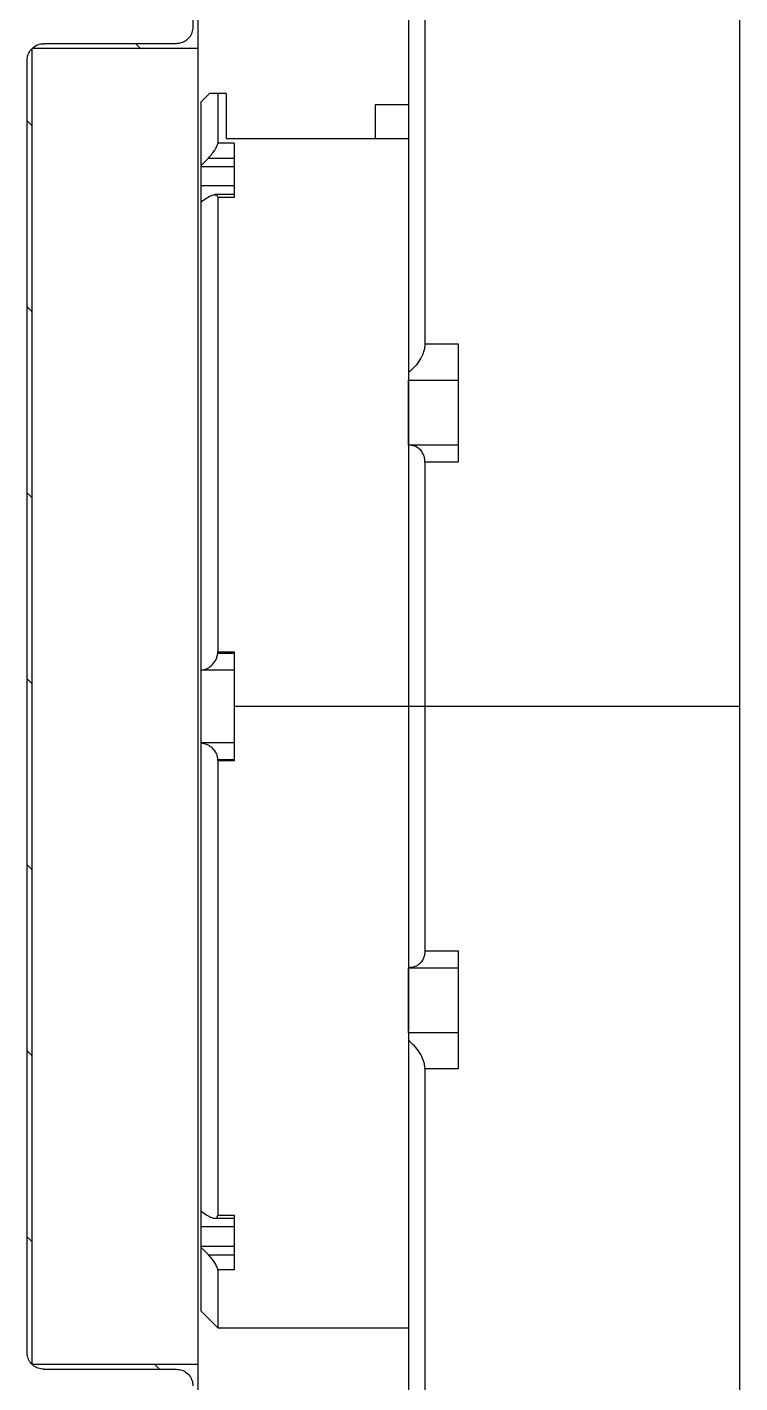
# Model space of a CAD drawing. Header units: millimetres. Extents: x 2 to 1187, y 2 to 839.
# Drawn here: x 631.4 to 648.6, y 729.63 to 762.36 of the extents above; entities that cross this region are included whole.
import ezdxf

# ---------------------------------------------------------------- set-up
doc = ezdxf.new("R2010")
doc.units = ezdxf.units.MM
doc.linetypes.add('CENTERX2', pattern=[20.32, 12.7, -2.54, 2.54, -2.54])
doc.dimstyles.new('SLDDIMSTYLE0', dxfattribs={"dimtxt": 0.18, "dimasz": 3.302, "dimexe": 0, "dimexo": 0.0625, "dimgap": 0, "dimtad": 0, "dimtih": 1, "dimtoh": 1, "dimdec": 0, "dimrnd": 1e-09, "dimzin": 0, "dimdsep": 46, "dimtxsty": 'Standard', "dimsah": 1, "dimcen": 0.09, "dimadec": 0, "dimazin": 0, "dimtfac": 3.302, "dimtdec": 0, "dimtofl": 0, "dimtmove": 0, "dimatfit": 3, "dimfxl": 1, "dimfrac": 2, "dimtolj": 1, "dimtzin": 0, "dimarcsym": 0})

# ---------------------------------------------------------------- blocks, each defined once
blk = doc.blocks.new('SW_HATCH_0')
at = {"color": 0, "linetype": 'Continuous', "lineweight": 18}
for p, q in [((-17.375, 242.039), (-17.255, 241.919)), ((-20, 240.174), (-19.88, 240.054)), ((-20, 235.684), (-19.88, 235.564)), ((-20, 231.194), (-19.88, 231.074)), ((-20, 226.704), (-19.88, 226.584)), ((-20, 222.214), (-19.88, 222.094)), ((-20, 217.724), (-19.88, 217.604)), ((-20, 213.233), (-19.88, 213.113)), ((-16.926, 210.159), (-16.806, 210.039))]:
    blk.add_line(p, q, dxfattribs=at)
blk = doc.blocks.new('*U63')
at = {"color": 0, "linetype": 'CENTERX2', "lineweight": 18, "ltscale": 1.2, "transparency": 16777216}
blk.add_line((21.875, 0), (-48.225, 0), dxfattribs=at)

msp = doc.modelspace()

# ---------------------------------------------------------------- linework, layer by layer
at = {"color": 7, "linetype": 'Continuous', "lineweight": 25}
for p, q in [((635.404446, 767.564627), (635.404446, 762.364627)), ((635.524446, 767.844627), (635.524446, 761.844627)), ((635.004446, 761.964627), (631.804446, 761.964627)), ((635.524446, 761.844627), (631.524446, 761.844627)), ((631.524446, 730.084627), (631.524446, 761.844627)), ((631.404446, 730.364627), (631.404446, 761.564627)), ((635.604446, 760.564627), (635.804446, 760.764627)), ((636.004446, 760.764627), (635.804446, 760.764627)), ((636.204446, 760.764627), (636.004446, 760.764627)), ((640.604446, 760.484621), (639.804446, 760.484621)), ((640.604446, 759.668276), (636.204446, 759.668276)), ((636.404446, 759.562522), (636.004446, 759.562522)), ((636.404446, 759.562522), (636.404446, 758.247454)), ((635.604446, 759.026101), (635.777756, 759.199912)), ((635.604446, 759.026101), (635.604446, 758.999912)), ((635.777756, 759.199912), (636.404446, 759.199912)), ((635.604446, 758.999912), (636.404446, 758.999912)), ((635.604446, 758.528983), (635.604446, 758.999912)), ((636.404446, 758.528983), (635.604446, 758.528983)), ((636.404446, 758.319912), (635.932387, 758.319912)), ((636.404446, 758.247454), (636.004446, 758.247454)), ((641.004445, 754.714846), (641.804446, 754.714846)), ((641.804446, 754.714846), (641.804446, 751.861852)), ((640.604446, 753.844646), (641.804446, 753.844646)), ((640.604446, 753.825974), (640.604446, 752.278056)), ((641.804446, 752.274503), (640.604446, 752.274503)), ((640.604446, 752.274503), (640.604446, 752.274455)), ((641.804446, 751.861852), (641.004445, 751.861852)), ((636.002947, 747.244627), (636.004446, 747.279695)), ((636.404446, 747.244627), (636.002947, 747.244627)), ((636.004446, 747.279695), (636.404446, 747.279695)), ((636.404446, 747.279695), (636.404446, 745.964627)), ((635.604446, 746.844627), (635.604446, 746.845724)), ((635.604446, 746.844627), (636.404446, 746.844627)), ((636.404446, 745.964627), (636.404446, 744.649558)), ((640.604446, 745.964627), (636.404446, 745.964627)), ((641.004445, 745.964627), (640.604446, 745.964627)), ((648.604446, 745.964627), (641.004445, 745.964627)), ((635.604446, 745.08353), (635.604446, 745.084627)), ((636.404446, 745.084627), (635.604446, 745.084627)), ((636.004446, 744.649558), (636.002947, 744.684627)), ((636.002947, 744.684627), (636.404446, 744.684627)), ((636.404446, 744.649558), (636.004446, 744.649558)), ((641.004445, 740.067403), (641.804446, 740.067403)), ((641.804446, 740.067403), (641.804446, 737.214409)), ((640.604446, 739.65475), (641.804446, 739.65475)), ((641.804446, 738.084607), (640.604446, 738.084607)), ((641.804446, 737.214409), (641.004445, 737.214409)), ((635.932327, 733.609342), (636.404446, 733.609342)), ((636.004446, 733.6818), (636.404446, 733.6818)), ((636.404446, 733.6818), (636.404446, 732.366731)), ((636.404446, 733.400271), (635.604446, 733.400271)), ((635.604446, 732.929342), (635.604446, 733.400271)), ((636.404446, 732.929342), (635.604446, 732.929342)), ((635.604446, 732.903153), (635.604446, 732.929342)), ((635.604446, 732.903153), (635.777756, 732.729342)), ((635.777756, 732.729342), (636.404446, 732.729342)), ((636.404446, 732.366731), (636.004446, 732.366731)), ((635.604446, 731.364627), (636.004446, 730.964627)), ((636.004446, 730.964627), (640.604446, 730.964627)), ((631.524446, 730.084627), (635.524446, 730.084627)), ((631.804446, 729.964627), (635.004446, 729.964627)), ((635.524446, 730.084627), (635.524446, 724.084627))]:
    msp.add_line(p, q, dxfattribs=at)
at = {"color": 7, "linetype": 'Continuous', "lineweight": 25, "flags": 128}
msp.add_lwpolyline([(635.524446, 761.844627), (635.524446, 761.772721), (635.524446, 761.557655), (635.524446, 761.201375), (635.524446, 760.70711), (635.524446, 760.079334), (635.524446, 759.323733), (635.524446, 758.44715), (635.524446, 757.457523), (635.524446, 756.363815), (635.524446, 755.17593), (635.524446, 753.904627), (635.524446, 752.561417), (635.524446, 751.158466), (635.524446, 749.708479), (635.524446, 748.224586), (635.524446, 746.720228), (635.524446, 745.209026), (635.524446, 743.704667), (635.524446, 742.220775), (635.524446, 740.770788), (635.524446, 739.367837), (635.524446, 738.024627), (635.524446, 736.753323), (635.524446, 735.565439), (635.524446, 734.47173), (635.524446, 733.482104), (635.524446, 732.605521), (635.524446, 731.84992), (635.524446, 731.222144), (635.524446, 730.727879), (635.524446, 730.371599), (635.524446, 730.156533), (635.524446, 730.084627)], dxfattribs=at)
at = {"color": 7, "linetype": 'Continuous', "lineweight": 25}
for points in [[(648.604446, 745.964627), (648.604446, 746.802383), (648.604446, 748.477896), (648.604446, 750.948162), (648.604446, 753.333159), (648.604446, 755.592076), (648.604446, 757.686273), (648.604446, 759.579877), (648.604446, 761.240642), (648.604446, 762.639577), (648.604446, 763.754892), (648.604446, 764.55949), (648.604446, 765.069512), (648.604446, 765.132916), (648.604446, 765.164618)], [(640.604446, 762.948847), (640.604446, 762.441268), (640.604446, 761.42611), (640.604446, 759.314526), (640.604446, 756.865172), (640.604446, 754.971992), (640.604446, 754.025401)], [(641.004445, 763.05478), (641.004445, 762.559546), (641.004445, 761.569077), (641.004445, 759.588807), (641.004445, 757.322123), (641.004445, 755.583938), (641.004445, 754.714846)], [(636.004446, 760.764627), (636.004446, 760.630605), (636.004446, 760.362563), (636.004446, 759.829202), (636.004446, 759.562522)], [(636.204446, 760.764627), (636.204446, 760.640365), (636.204446, 760.391841), (636.204446, 759.909464), (636.204446, 759.668276)], [(635.604446, 759.026101), (635.604446, 759.26124), (635.604446, 759.731519), (635.604446, 760.202166), (635.604446, 760.508562), (635.604446, 760.545939), (635.604446, 760.564627)], [(635.604446, 746.845724), (635.604446, 747.407135), (635.604446, 748.529956), (635.604446, 750.176646), (635.604446, 751.767823), (635.604446, 753.28081), (635.604446, 754.696697), (635.604446, 755.992458), (635.604446, 757.165612), (635.604446, 757.818539), (635.604446, 758.145003)], [(636.004446, 758.247454), (636.004446, 757.920712), (636.004446, 757.26723), (636.004446, 756.113935), (636.004446, 754.850741), (636.004446, 753.479341), (636.004446, 752.019655), (636.004446, 750.487659), (636.004446, 748.903198), (636.004446, 747.820863), (636.004446, 747.279695)], [(640.604446, 754.025401), (640.604446, 753.99955), (640.604446, 753.947846), (640.604446, 753.892732), (640.604446, 753.854967), (640.604446, 753.848086), (640.604446, 753.844646)], [(640.604446, 752.274455), (640.604446, 751.246203), (640.604446, 749.189697), (640.604446, 747.03965), (640.604446, 745.964627)], [(641.004445, 751.861852), (641.004445, 750.897127), (641.004445, 748.967677), (641.004445, 746.965644), (641.004445, 745.964627)], [(635.604446, 745.084627), (635.604446, 745.097855), (635.604446, 745.12431), (635.604446, 745.32781), (635.604446, 745.618689), (635.604446, 745.964627), (635.604446, 746.310565), (635.604446, 746.601444), (635.604446, 746.804944), (635.604446, 746.831399), (635.604446, 746.844627)], [(640.604446, 745.964627), (640.604446, 744.889603), (640.604446, 742.739556), (640.604446, 740.683051), (640.604446, 739.654798)], [(641.004445, 745.964627), (641.004445, 744.96361), (641.004445, 742.961578), (641.004445, 741.032128), (641.004445, 740.067403)], [(648.604446, 726.764636), (648.604446, 726.796338), (648.604446, 726.859742), (648.604446, 727.369763), (648.604446, 728.174362), (648.604446, 729.289677), (648.604446, 730.688611), (648.604446, 732.349376), (648.604446, 734.242981), (648.604446, 736.337178), (648.604446, 738.596095), (648.604446, 740.981092), (648.604446, 743.451358), (648.604446, 745.126871), (648.604446, 745.964627)], [(635.604446, 733.78425), (635.604446, 734.110714), (635.604446, 734.763642), (635.604446, 735.936795), (635.604446, 737.232557), (635.604446, 738.648443), (635.604446, 740.161431), (635.604446, 741.752607), (635.604446, 743.399298), (635.604446, 744.522119), (635.604446, 745.08353)], [(636.004446, 744.649558), (636.004446, 744.108391), (636.004446, 743.026056), (636.004446, 741.441594), (636.004446, 739.909599), (636.004446, 738.449912), (636.004446, 737.078513), (636.004446, 735.815319), (636.004446, 734.662024), (636.004446, 734.008541), (636.004446, 733.6818)], [(640.604446, 738.084607), (640.604446, 738.081167), (640.604446, 738.074287), (640.604446, 738.036522), (640.604446, 737.981408), (640.604446, 737.929704), (640.604446, 737.903852)], [(640.604446, 737.903852), (640.604446, 736.957262), (640.604446, 735.064082), (640.604446, 732.614728), (640.604446, 730.503144), (640.604446, 729.487986), (640.604446, 728.980407)], [(641.004445, 737.214409), (641.004445, 736.345317), (641.004445, 734.607132), (641.004445, 732.340448), (641.004445, 730.360178), (641.004445, 729.369709), (641.004445, 728.874474)], [(635.604446, 731.364627), (635.604446, 731.383315), (635.604446, 731.420691), (635.604446, 731.727088), (635.604446, 732.197735), (635.604446, 732.668014), (635.604446, 732.903153)], [(636.004446, 732.366731), (636.004446, 732.15213), (636.004446, 731.722927), (636.004446, 731.294389), (636.004446, 731.015602), (636.004446, 730.981619), (636.004446, 730.964627)]]:
    msp.add_open_spline(points, degree=3, dxfattribs=at)
for points, knots in [([(635.404446, 762.364627), (635.400029, 762.319684), (635.391193, 762.229772), (635.322268, 762.109912), (635.220787, 762.01943), (635.108302, 761.971465), (635.03396, 761.96657), (635.004446, 761.964627)], [0, 0, 0, 0, 0.214567573, 0.429261212, 0.643954852, 0.858648492, 1, 1, 1, 1]), ([(631.404446, 761.564627), (631.404996, 761.580065), (631.407141, 761.640274), (631.438222, 761.743168), (631.517627, 761.854433), (631.629717, 761.932702), (631.731568, 761.962252), (631.79039, 761.964169), (631.804446, 761.964627)], [0, 0, 0, 0, 0.074016936, 0.288664438, 0.503311941, 0.717959444, 0.932606947, 1, 1, 1, 1]), ([(639.804446, 760.484621), (639.804446, 760.458437), (639.804446, 760.406071), (639.804446, 760.109116), (639.804446, 759.781357), (639.804446, 759.668276)], [0, 0, 0, 0, 0.395765092, 0.791530183, 1, 1, 1, 1]), ([(635.777756, 759.199912), (635.807156, 759.233839), (635.863753, 759.299153), (635.936263, 759.400124), (635.980887, 759.478472), (636.001506, 759.532388), (636.003473, 759.552555), (636.004446, 759.562522)], [0, 0, 0, 0, 0.25941265, 0.499392306, 0.748840045, 0.875874026, 1, 1, 1, 1]), ([(635.604446, 758.145003), (635.604446, 758.164691), (635.604446, 758.299013), (635.604446, 758.423091), (635.604446, 758.528983)], [0, 0, 0, 0, 0.146568161, 1, 1, 1, 1]), ([(635.604446, 758.145003), (635.649665, 758.179985), (635.739953, 758.249835), (635.847425, 758.303944), (635.920395, 758.321948), (635.965983, 758.318405), (635.99796, 758.296756), (636.00233, 758.263538), (636.004446, 758.247454)], [0, 0, 0, 0, 0.24991179, 0.499002347, 0.631859833, 0.74967691, 0.878791752, 1, 1, 1, 1]), ([(641.004445, 754.714846), (641.002667, 754.684767), (640.999032, 754.623259), (640.96337, 754.48644), (640.885518, 754.325332), (640.755586, 754.154451), (640.658104, 754.071217), (640.604446, 754.025401)], [0, 0, 0, 0, 0.114271727, 0.233666498, 0.496281846, 0.722732416, 1, 1, 1, 1]), ([(640.604446, 752.262887), (640.604446, 752.327819), (640.604446, 752.46085), (640.604446, 752.693142), (640.604446, 752.935209), (640.604446, 753.172815), (640.604446, 753.391217), (640.604446, 753.578411), (640.604446, 753.722104), (640.604446, 753.819264), (640.604446, 753.836186), (640.604446, 753.844646)], [0, 0, 0, 0, 0.106491864, 0.218180381, 0.329868898, 0.441557415, 0.553245932, 0.664934449, 0.776622966, 0.888311483, 1, 1, 1, 1]), ([(641.004445, 751.861852), (641.002551, 751.894409), (640.998708, 751.960474), (640.961412, 752.07651), (640.880785, 752.185416), (640.752023, 752.25986), (640.654316, 752.269523), (640.604446, 752.274455)], [0, 0, 0, 0, 0.120975594, 0.245482639, 0.49642843, 0.742977474, 1, 1, 1, 1]), ([(640.604446, 751.845275), (640.604446, 751.310154), (640.604446, 750.107915), (640.604446, 748.122555), (640.604446, 746.683936), (640.604446, 745.964627)], [0, 0, 0, 0, 0.2862591301, 0.6431295651, 1, 1, 1, 1]), ([(635.604446, 746.845724), (635.647415, 746.852886), (635.733505, 746.867236), (635.855538, 746.942758), (635.941789, 747.046158), (635.989537, 747.154064), (635.99856, 747.214999), (636.002947, 747.244627)], [0, 0, 0, 0, 0.24903049, 0.49893959, 0.748566412, 0.877745942, 1, 1, 1, 1]), ([(640.604446, 745.964627), (640.604446, 745.309523), (640.604446, 743.999315), (640.604446, 742.078516), (640.604446, 740.762811), (640.604446, 740.130685), (640.604446, 740.083979)], [0, 0, 0, 0, 0.3246982781, 0.6493965562, 0.9740948344, 1, 1, 1, 1]), ([(635.604446, 745.08353), (635.647611, 745.076321), (635.733818, 745.061926), (635.855849, 744.986152), (635.942251, 744.882672), (635.98948, 744.774573), (635.998572, 744.713845), (636.002947, 744.684627)], [0, 0, 0, 0, 0.250157855, 0.499595135, 0.749200324, 0.879333267, 1, 1, 1, 1]), ([(641.004445, 740.067403), (641.002667, 740.036651), (640.999032, 739.973769), (640.96337, 739.856441), (640.885518, 739.748454), (640.755586, 739.670596), (640.658104, 739.660407), (640.604446, 739.654798)], [0, 0, 0, 0, 0.114271722, 0.233666491, 0.496281846, 0.722732403, 1, 1, 1, 1]), ([(640.604446, 739.65475), (640.604446, 739.246955), (640.604446, 738.714932), (640.604446, 738.239521), (640.604446, 738.128512)], [0, 0, 0, 0, 0.7664976853, 1, 1, 1, 1]), ([(640.604446, 738.084607), (640.604446, 738.103891), (640.604446, 738.142457), (640.604446, 738.380063), (640.604446, 738.712848), (640.604446, 739.099728), (640.604446, 739.438972), (640.604446, 739.598128), (640.604446, 739.65475)], [0, 0, 0, 0, 0.180107856, 0.360215712, 0.540323568, 0.720431425, 0.900539281, 1, 1, 1, 1]), ([(640.604446, 737.94076), (640.604446, 737.565662), (640.604446, 736.638047), (640.604446, 735.331022), (640.604446, 734.029346), (640.604446, 732.937554), (640.604446, 732.065912), (640.604446, 731.4374), (640.604446, 731.038924), (640.604446, 730.989393), (640.604446, 730.964627)], [0, 0, 0, 0, 0.0884098139, 0.2186369833, 0.3488641528, 0.4790913222, 0.6093184917, 0.7395456611, 0.8697728306, 1, 1, 1, 1]), ([(641.004445, 737.214409), (641.002551, 737.24631), (640.998708, 737.311042), (640.961412, 737.44814), (640.880785, 737.611615), (640.752023, 737.779108), (640.654316, 737.861698), (640.604446, 737.903852)], [0, 0, 0, 0, 0.120975594, 0.245482639, 0.49642843, 0.742977474, 1, 1, 1, 1]), ([(635.604446, 733.78425), (635.649451, 733.749421), (635.739613, 733.679644), (635.846391, 733.625823), (635.919773, 733.607273), (635.965032, 733.610566), (635.997602, 733.632148), (636.002166, 733.665262), (636.004446, 733.6818)], [0, 0, 0, 0, 0.2487080231, 0.498254219, 0.6279756001, 0.7489797058, 0.8746357079, 1, 1, 1, 1]), ([(635.604446, 733.400271), (635.604446, 733.469543), (635.604446, 733.591048), (635.604446, 733.726165), (635.604446, 733.78425)], [0, 0, 0, 0, 0.570113696, 1, 1, 1, 1]), ([(636.004446, 732.366731), (636.003475, 732.376686), (636.00151, 732.396829), (635.980905, 732.450762), (635.936244, 732.529164), (635.863697, 732.630168), (635.807138, 732.695436), (635.777756, 732.729342)], [0, 0, 0, 0, 0.123972704, 0.250880538, 0.500949358, 0.74075121, 1, 1, 1, 1]), ([(631.804446, 729.964627), (631.759503, 729.969044), (631.669591, 729.977879), (631.549731, 730.046805), (631.459249, 730.148286), (631.411284, 730.260771), (631.406389, 730.335113), (631.404446, 730.364627)], [0, 0, 0, 0, 0.214567573, 0.429261212, 0.643954852, 0.858648492, 1, 1, 1, 1]), ([(635.004446, 729.964627), (635.049389, 729.96021), (635.139301, 729.951374), (635.259161, 729.882449), (635.349642, 729.780968), (635.397608, 729.668483), (635.402503, 729.594141), (635.404446, 729.564627)], [0, 0, 0, 0, 0.214567573, 0.429261212, 0.643954852, 0.858648492, 1, 1, 1, 1])]:
    msp.add_open_spline(points, degree=3, knots=knots, dxfattribs=at)

# ---------------------------------------------------------------- block references
at = {"color": 7, "linetype": 'Continuous', "lineweight": 18}
msp.add_blockref('SW_HATCH_0', (651.404446, 519.925139), dxfattribs=at)
at = {"color": 7, "linetype": 'CENTERX2', "lineweight": 18, "ltscale": 1.2}
msp.add_blockref('*U63', (693.029446, 745.964627), dxfattribs=at)

# ---------------------------------------------------------------- leaders
at = {"color": 7, "linetype": 'Continuous', "lineweight": 25}
msp.add_leader([(662.804446, 752.964627), (641.035354, 785.723535)], dimstyle='SLDDIMSTYLE0', dxfattribs=at)

doc.saveas('drawing.dxf')
